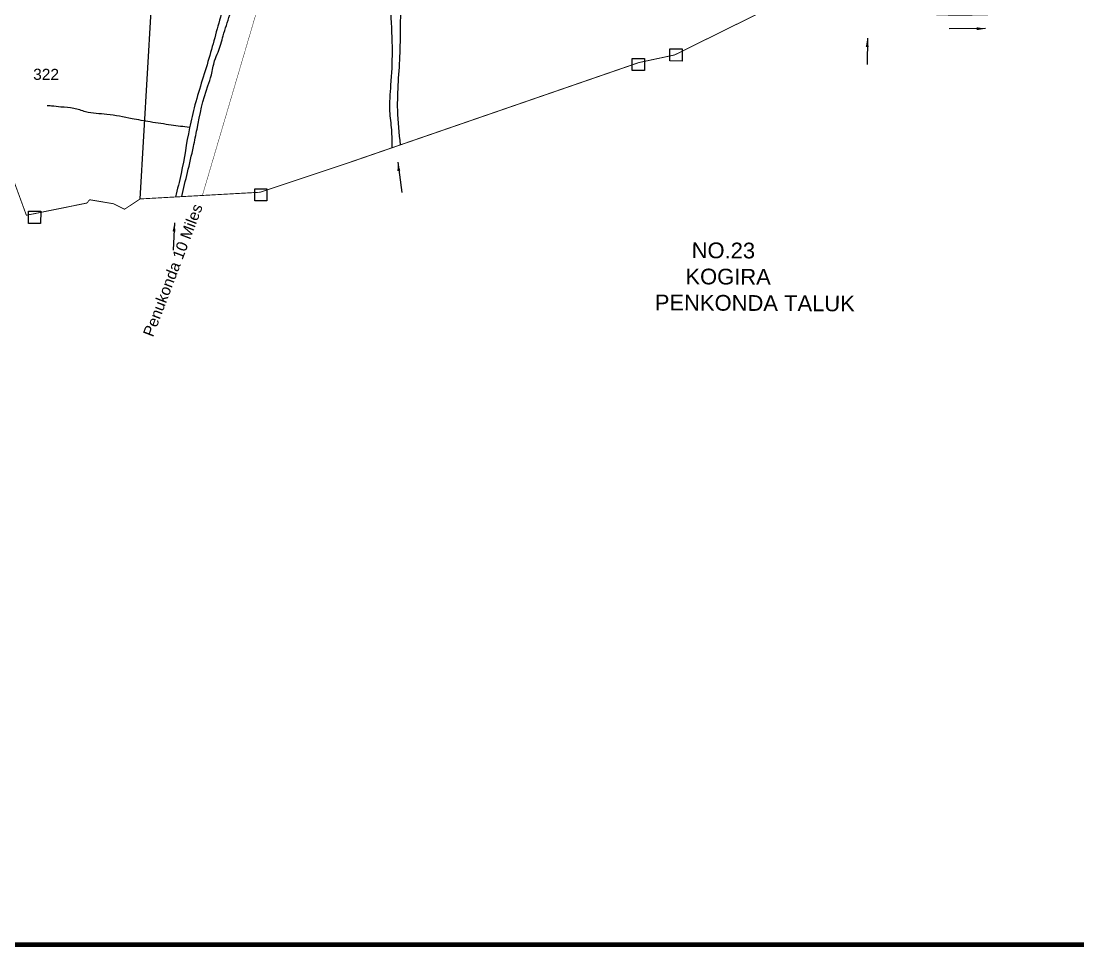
# Model space of a CAD drawing. Header units: inches. Extents: x 768179 to 777848, y 1567444 to 1579928.
# Drawn here: x 771864 to 774247, y 1567444 to 1569531 of the extents above; entities that cross this region are included whole.
import ezdxf
from ezdxf.enums import TextEntityAlignment as Align

# ---------------------------------------------------------------- set-up
doc = ezdxf.new("R2010")
doc.units = ezdxf.units.IN
doc.header["$MEASUREMENT"] = 0
doc.linetypes.add('ACAD_ISO02W100', pattern=[15, 12, -3])
for name, color, linetype in [('PLOT', 7, 'Continuous'), ('PLOT NO', 7, 'Continuous'), ('ROADS', 6, 'Continuous'), ('TANKS-STREAM', 4, 'Continuous'), ('TEXT', 7, 'Continuous'), ('VILLAGE BOUNDARY', 5, 'Continuous'), ('VILLAGE STONES', 1, 'Continuous')]:
    doc.layers.add(name, color=color, linetype=linetype)
doc.styles.get("Standard").update_dxf_attribs({"font": 'arial.ttf'})
doc.linetypes.add('DOTS', pattern='A,1e-06,-3,["●",Standard,S=3,R=0,X=-1.25,Y=-1.25],-3', length=6.000001)
doc.dimstyles.get("Standard").update_dxf_attribs({"dimtxt": 0.18, "dimasz": 20, "dimexe": 0.18, "dimexo": 0.0625, "dimgap": 0.09, "dimtad": 0, "dimtih": 1, "dimtoh": 1, "dimdec": 4, "dimzin": 0, "dimdsep": 46, "dimtxsty": 'Standard', "dimcen": 0.09, "dimadec": 0, "dimazin": 0, "dimtfac": 1, "dimtdec": 4, "dimtofl": 0, "dimtmove": 0, "dimatfit": 3, "dimfxl": 0, "dimtolj": 1, "dimtzin": 0, "dimarcsym": 0})

msp = doc.modelspace()

# ---------------------------------------------------------------- linework, layer by layer
at = {"layer": 'PLOT'}
msp.add_lwpolyline([(772131.9, 1569130.2), (772156.6, 1569553.9), (772067.3, 1569616.5), (771847.1, 1569650.8)], dxfattribs=at)
at = {"layer": 'PLOT NO', "color": 5, "const_width": 10}
msp.add_lwpolyline([(768183.9, 1579923.4), (777737.7, 1579923.4), (777737.7, 1567449.5), (768183.9, 1567449.5)], close=True, dxfattribs=at)
at = {"layer": 'ROADS', "linetype": 'DOTS', "ltscale": 5, "const_width": 1.01}
msp.add_lwpolyline([(772272.1, 1569137.5), (772565.5, 1570131.2), (772581.9, 1570405.9), (772546, 1570726.3), (772500.1, 1570857.3), (772514.2, 1571069.3), (772525.7, 1571135.9), (772510.6, 1571176.9), (772526.5, 1571353.1)], dxfattribs=at)
at = {"layer": 'TANKS-STREAM'}
for points in [[(772604.6, 1572649.9), (772569.6, 1572603.8), (772519.3, 1572555), (772496.9, 1572517.4), (772471.2, 1572478.9), (772437, 1572403.6), (772414.2, 1572341.1), (772413.3, 1572319.1), (772422.6, 1572288.8), (772429.6, 1572264.7), (772425.2, 1572225), (772408.2, 1572169.9), (772396.9, 1572146.4), (772381.8, 1572125.3), (772373, 1572109.6), (772372, 1572089.3), (772342.5, 1572062), (772318.6, 1572036.7), (772311.7, 1572016.3), (772315.5, 1571996.9), (772317.9, 1571980.3), (772322, 1571969.5), (772364.7, 1571942.1), (772383.7, 1571927.5), (772396.5, 1571912.1), (772412.5, 1571893.3), (772454.3, 1571861.1), (772482, 1571828.4), (772492.2, 1571803.9), (772500.8, 1571771.9), (772508.4, 1571734.9), (772516.5, 1571683), (772520.7, 1571612.6), (772520.4, 1571558.9), (772529.5, 1571511.1), (772538.6, 1571365.4), (772548, 1571257.2), (772549.7, 1571211.4), (772556.8, 1571178.9), (772562.5, 1571116.1), (772562.2, 1571070.4), (772554.5, 1571008), (772547.6, 1570955.6), (772540, 1570903.9), (772548.5, 1570867.1), (772574.2, 1570829.1), (772607.8, 1570783.8), (772632.1, 1570749.2), (772648.6, 1570720.5), (772650.5, 1570698), (772641, 1570670.8), (772624.2, 1570643), (772616.8, 1570625.8), (772627.4, 1570608.5), (772653.9, 1570595.1), (772684.3, 1570561.2), (772691.6, 1570543.8), (772704.5, 1570490.1), (772714.1, 1570431.7), (772715.8, 1570375.3), (772717, 1570231.1), (772715.3, 1570170), (772718.4, 1569964.9), (772722.1, 1569871.5), (772725.8, 1569775.9), (772722.1, 1569647), (772719.1, 1569569.9), (772717.4, 1569459.4), (772712, 1569330), (772718.2, 1569251.8)], [(772546.7, 1570479.5), (772551.2, 1570558.6), (772549.3, 1570654.5), (772549.9, 1570750.2), (772550.4, 1570840.1), (772565.5, 1570805), (772589.8, 1570772.7), (772615.9, 1570744.4), (772630.9, 1570705.3), (772610.9, 1570658.5), (772597.9, 1570639.2), (772603.8, 1570609.8), (772626.7, 1570591.2), (772652.7, 1570573.8), (772673.5, 1570544.7), (772686.5, 1570488.5), (772695.5, 1570434.6), (772693.5, 1570370.2), (772694.5, 1570241.7), (772691.6, 1570179.3), (772681.4, 1570159.8), (772641.3, 1570150.3), (772577, 1570135.3), (772547, 1570124.7), (772531.9, 1570100.6), (772489.2, 1570010.4), (772439.8, 1569887.3), (772401.9, 1569791.3), (772357.6, 1569664.5), (772319, 1569559.5), (772289, 1569453.6), (772255.5, 1569342.3), (772243.1, 1569290.1), (772224.3, 1569187.4), (772211.3, 1569134.6)], [(772225.8, 1569135.4), (772238.6, 1569189.9), (772252.2, 1569248.1), (772260.2, 1569287.7), (772284.4, 1569385.4), (772292.5, 1569409.6), (772299.9, 1569441.8), (772307.6, 1569461.1), (772319.2, 1569497.9), (772334.3, 1569544.8), (772355.9, 1569603.7), (772375.5, 1569657.8), (772389.7, 1569686.9), (772399.5, 1569725.7), (772419.1, 1569775.3), (772434.6, 1569825.7), (772465.4, 1569908.8), (772497.3, 1569984.1), (772507.7, 1570007.9), (772527.4, 1570053.5), (772545.8, 1570090.6), (772564.9, 1570116.3), (772597.6, 1570118.7), (772642.8, 1570126.4), (772674.3, 1570134.6), (772696.4, 1570137.9), (772697.8, 1570128), (772700.2, 1570019.2), (772703.5, 1569848.6), (772705.1, 1569798.1), (772705.7, 1569701.6), (772697.7, 1569634.9), (772700.1, 1569462.8), (772696.7, 1569387), (772694.5, 1569328.1), (772698.5, 1569286.3), (772699.5, 1569245.4)], [(772243.3, 1569291.1), (772202.1, 1569296.6), (772154.7, 1569303.8), (772113.6, 1569311), (772056.8, 1569320.7), (772009, 1569326.6), (771982.2, 1569334.4), (771953.3, 1569337.3), (771931.7, 1569339.6), (771921.9, 1569340.3)]]:
    msp.add_spline(points, degree=3, dxfattribs=at)
at = {"layer": 'VILLAGE BOUNDARY', "color": 5, "linetype": 'ACAD_ISO02W100', "ltscale": 5, "const_width": 2.03}
msp.add_lwpolyline([(774677.3, 1569569.6), (774122.5, 1569547.1), (773976.7, 1569544), (773543.2, 1569556.6), (773337, 1569454.7), (773256.3, 1569437.5), (772605, 1569212.8), (772402.5, 1569145.3), (772131.9, 1569130.2), (772096.7, 1569107), (772071.5, 1569119.4), (772018.1, 1569128.4), (772011.7, 1569120.9), (771893.4, 1569097), (771875.3, 1569093.5), (771844.2, 1569178.5)], dxfattribs=at)
at = {"layer": 'VILLAGE STONES'}
for points in [[(773326.7, 1569468.7), (773354.1, 1569468.6), (773354, 1569441.1), (773326.5, 1569441.3)], [(773241.6, 1569447.1), (773269, 1569446.9), (773268.9, 1569419.5), (773241.4, 1569419.7)], [(772390.5, 1569153.2), (772417.9, 1569153), (772417.8, 1569125.6), (772390.3, 1569125.8)], [(771880.1, 1569102.5), (771907.6, 1569102.4), (771907.4, 1569074.9), (771880, 1569075.1)]]:
    msp.add_lwpolyline(points, close=True, dxfattribs=at)

# ---------------------------------------------------------------- texts
at = {"layer": 'PLOT NO'}
msp.add_text('322', height=25, rotation=359.6804, dxfattribs=at).set_placement((771919.8, 1569411), align=Align.MIDDLE_CENTER)
at = {"layer": 'TEXT'}
msp.add_text('Penukonda 10 Miles ', height=25, rotation=69.1331, dxfattribs=at).set_placement((772160.8, 1568817.4))
at = {"layer": 'TEXT', "color": 1, "insert": (773293.2, 1569032.8), "char_height": 35.441, "width": 474.461, "attachment_point": 1, "rotation": 359.6804}
msp.add_mtext('      NO.23 \\P     KOGIRA PENKONDA TALUK', dxfattribs=at)

# ---------------------------------------------------------------- leaders
at = {"layer": 'VILLAGE BOUNDARY'}
for points in [[(774038.4, 1569514), (773956.6, 1569513.6)], [(773771.8, 1569492.5), (773771.1, 1569433.5)], [(772712.7, 1569213.1), (772722.1, 1569144.4)], [(772209.4, 1569076.7), (772206.2, 1569014.5)]]:
    msp.add_leader(points, dimstyle='Standard', override={"dimgap": 0.09, "dimtad": 0}, dxfattribs=at)

doc.saveas('drawing.dxf')
